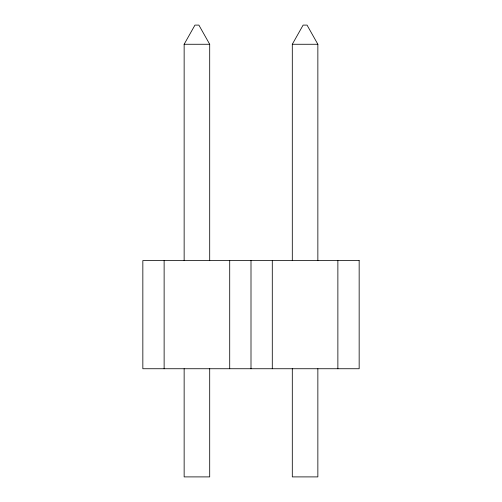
<?xml version="1.0" encoding="UTF-8"?>
<svg xmlns="http://www.w3.org/2000/svg" width="502" height="502" viewBox="0 0 502 502"><rect width="100%" height="100%" fill="white"/><g stroke="black" fill="none" stroke-linecap="round" stroke-linejoin="round"><path stroke-width="0.75" d="M184.146 260.582L184.146 44.264L194.964 25.1L198.88 25.1L209.698 44.264L209.698 260.582M292.302 260.582L292.302 44.264L303.12 25.1L307.036 25.1L317.854 44.264L317.854 260.582M184.146 44.264L209.698 44.264M292.302 44.264L317.854 44.264M337.871 260.582L337.871 368.738M317.854 368.738L317.854 476.9L292.302 476.9L292.302 368.738M272.291 260.582L272.291 368.738M251 260.582L251 368.738M229.709 260.582L229.709 368.738M209.698 368.738L209.698 476.9L184.146 476.9L184.146 368.738M164.129 260.582L164.129 368.738M359.162 260.582L142.838 260.582L142.838 368.738L359.162 368.738L359.162 260.582"/></g></svg>
